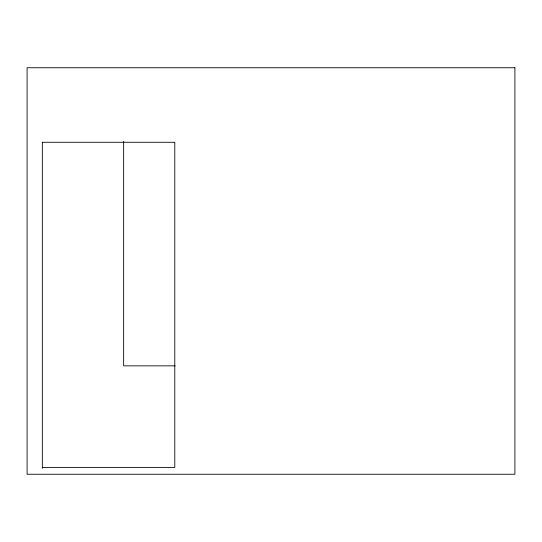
<?xml version="1.0" encoding="UTF-8"?>
<svg xmlns="http://www.w3.org/2000/svg" width="542" height="542" viewBox="0 0 542 542"><rect width="100%" height="100%" fill="white"/><g stroke="black" fill="none" stroke-linecap="round" stroke-linejoin="round"><path stroke-width="0.81" d="M42.344 142.275L174.788 142.275L174.788 467.475L42.344 467.475M175.154 365.85L123.644 365.85L123.644 141.381M42.344 142.119L42.344 468.335M514.9 67.75L27.1 67.75L27.1 474.25L514.9 474.25L514.9 67.75"/></g></svg>
